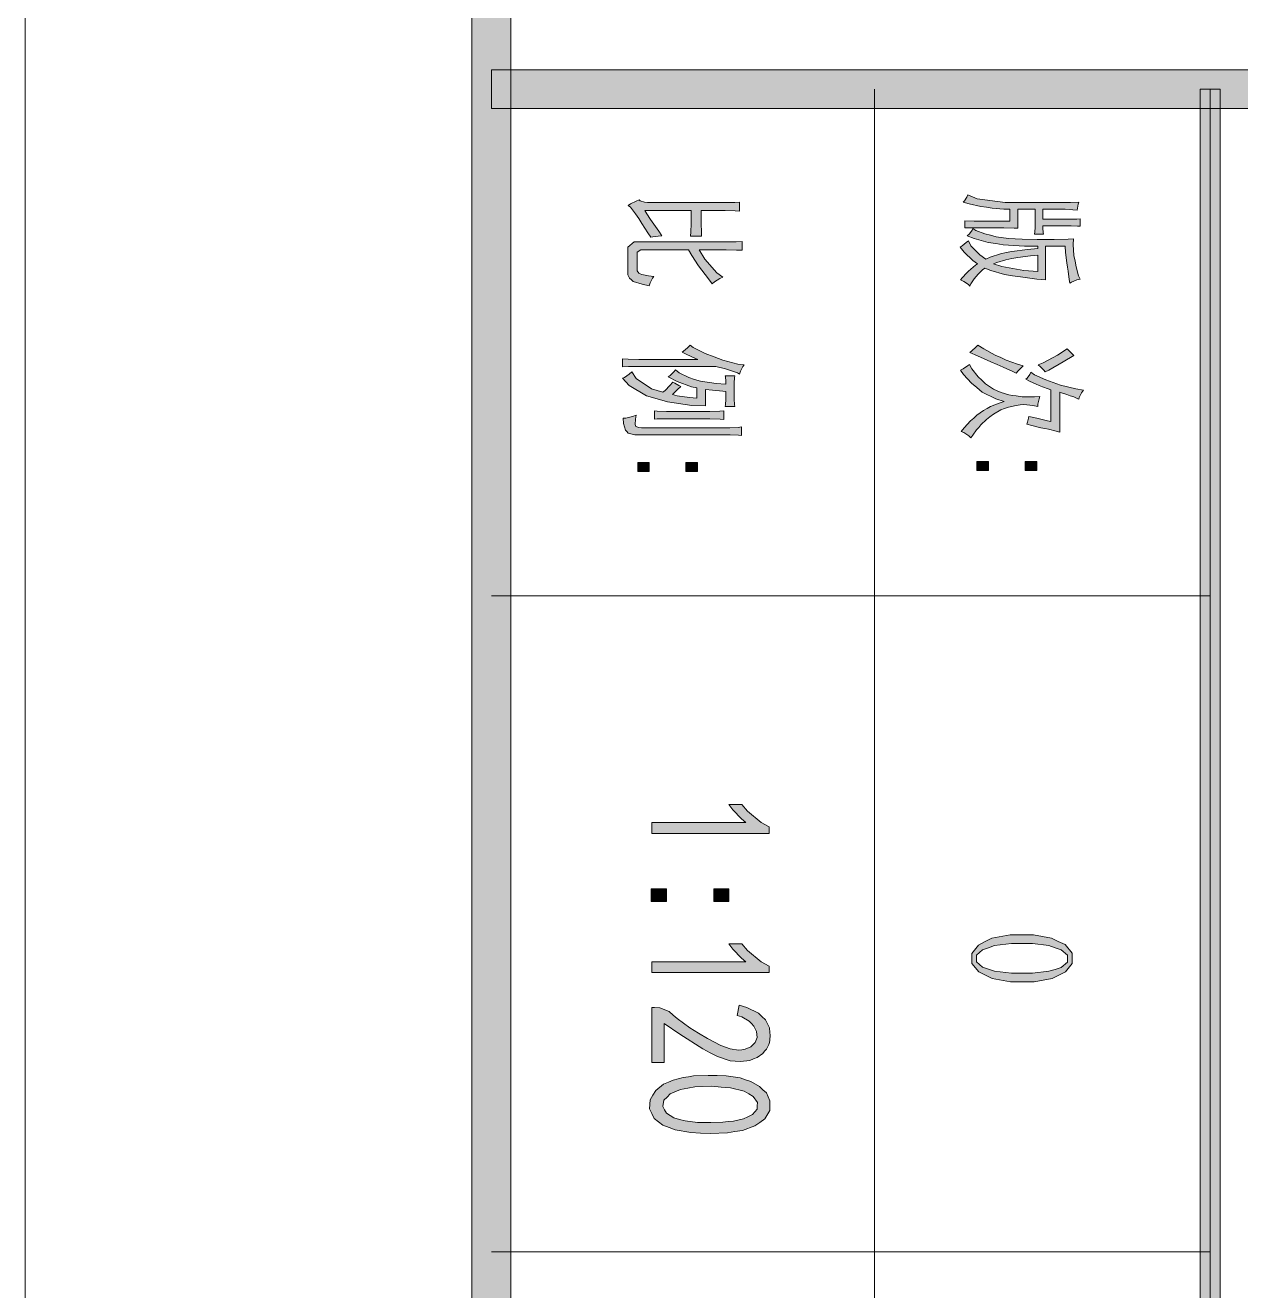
# Model space of a CAD drawing. Header units: millimetres. Extents: x 117 to 78452272, y 10 to 169749766.
# Drawn here: x 78380975 to 78384106, y 169652588 to 169655849 of the extents above; entities that cross this region are included whole.
import ezdxf

# ---------------------------------------------------------------- set-up
doc = ezdxf.new("R2010")
doc.units = ezdxf.units.MM

msp = doc.modelspace()

# ---------------------------------------------------------------- hatches: boundary and pattern name
h = msp.add_hatch(color=0)
h.dxf.hatch_style = 2
h.paths.add_polyline_path([(78382125.616, 169746470.354), (78382225.589, 169746370.381), (78382225.589, 169649727.656), (78382125.616, 169649627.683)])
h = msp.add_hatch(color=0)
h.dxf.hatch_style = 2
h.paths.add_polyline_path([(78382175.603, 169655634.242), (78382175.603, 169655734.215), (78451071.551, 169655734.215), (78451071.551, 169655634.242)])
h = msp.add_hatch(color=0)
h.dxf.hatch_style = 2
h.paths.add_polyline_path([(78384000.969, 169655684.228), (78384052.679, 169655684.228), (78384052.679, 169649677.669), (78384000.969, 169649677.669)])
h = msp.add_hatch(color=0)
h.dxf.hatch_style = 2
h.paths.add_polyline_path([(78383684.245, 169655372.244), (78383673.472, 169655373.537), (78383653.219, 169655374.399), (78383643.738, 169655374.399), (78383596.337, 169655374.399), (78383596.337, 169655348.974), (78383660.113, 169655348.974), (78383667.439, 169655348.974), (78383683.814, 169655349.405), (78383692.432, 169655349.836), (78383692.432, 169655330.876), (78383685.106, 169655331.307), (78383668.732, 169655331.738), (78383660.113, 169655331.738), (78383596.337, 169655331.738), (78383596.337, 169655325.705), (78383597.199, 169655314.932), (78383597.63, 169655310.623), (78383574.792, 169655310.623), (78383575.653, 169655316.225), (78383576.084, 169655327.859), (78383576.084, 169655333.892), (78383576.084, 169655374.399), (78383531.7, 169655374.399), (78383531.7, 169655325.705), (78383522.22, 169655326.136), (78383495.503, 169655326.567), (78383478.697, 169655326.567), (78383395.099, 169655326.567), (78383395.099, 169655345.096), (78383418.799, 169655344.234), (78383476.973, 169655343.803), (78383511.447, 169655343.803), (78383511.447, 169655374.399), (78383495.503, 169655374.83), (78383465.769, 169655377.415), (78383451.118, 169655379.57), (78383436.467, 169655381.293), (78383406.303, 169655388.188), (78383390.79, 169655392.497), (78383394.237, 169655395.944), (78383400.27, 169655405.856), (78383403.286, 169655411.888), (78383426.556, 169655401.546), (78383498.95, 169655391.635), (78383547.644, 169655391.635), (78383597.199, 169655391.635), (78383667.439, 169655392.066), (78383688.554, 169655392.497), (78383686.83, 169655387.326), (78383685.106, 169655377.415)])
h = msp.add_hatch(color=0)
h.dxf.hatch_style = 2
h.paths.add_polyline_path([(78382814.653, 169655370.089), (78382803.88, 169655370.951), (78382777.594, 169655371.382), (78382762.081, 169655371.382), (78382715.973, 169655371.382), (78382715.973, 169655346.82), (78382715.973, 169655337.34), (78382716.835, 169655316.656), (78382717.266, 169655305.452), (78382688.825, 169655305.452), (78382689.687, 169655316.656), (78382690.549, 169655337.34), (78382690.549, 169655346.82), (78382690.549, 169655371.382), (78382571.185, 169655371.382), (78382575.925, 169655363.195), (78382585.405, 169655348.544), (78382589.714, 169655342.511), (78382594.023, 169655336.047), (78382606.52, 169655317.948), (78382614.707, 169655306.314), (78382605.658, 169655305.452), (78382591.869, 169655303.297), (78382586.267, 169655302.435), (78382578.941, 169655314.07), (78382563.428, 169655338.202), (78382555.241, 169655350.698), (78382547.053, 169655362.764), (78382533.695, 169655380), (78382528.093, 169655384.31), (78382534.126, 169655388.188), (78382548.346, 169655395.083), (78382556.534, 169655398.53), (78382559.119, 169655395.944), (78382569.892, 169655392.497), (78382578.079, 169655391.635), (78382759.496, 169655391.635), (78382775.44, 169655391.635), (78382803.018, 169655392.066), (78382814.653, 169655392.497)])
h = msp.add_hatch(color=0)
h.paths.add_polyline_path([(78383692.432, 169655194.706), (78383683.814, 169655192.551), (78383670.024, 169655186.95), (78383665.284, 169655183.933), (78383663.991, 169655193.844), (78383660.975, 169655214.959), (78383659.251, 169655225.732), (78383657.528, 169655236.936), (78383654.511, 169655263.222), (78383653.219, 169655279.166), (78383603.232, 169655279.166), (78383603.232, 169655192.982), (78383580.824, 169655194.706), (78383538.164, 169655200.308), (78383517.91, 169655203.324), (78383497.657, 169655206.772), (78383461.891, 169655216.683), (78383446.378, 169655223.147), (78383440.345, 169655218.837), (78383429.141, 169655207.634), (78383423.97, 169655201.601), (78383418.799, 169655195.137), (78383411.043, 169655182.64), (78383408.457, 169655176.607), (78383404.579, 169655180.917), (78383392.513, 169655188.673), (78383384.326, 169655192.982), (78383389.066, 169655198.584), (78383399.408, 169655209.788), (78383405.01, 169655215.39), (78383411.043, 169655220.561), (78383422.247, 169655230.472), (78383427.418, 169655234.35), (78383415.783, 169655242.538), (78383393.806, 169655263.653), (78383383.033, 169655277.011), (78383388.204, 169655280.459), (78383398.977, 169655288.646), (78383404.579, 169655293.386), (78383411.043, 169655280.028), (78383433.451, 169655256.758), (78383448.964, 169655246.416), (78383460.598, 169655251.156), (78383486.884, 169655259.344), (78383501.967, 169655262.791), (78383516.187, 169655265.807), (78383556.693, 169655270.978), (78383582.979, 169655273.133), (78383582.979, 169655279.166), (78383548.506, 169655279.597), (78383494.21, 169655283.044), (78383474.819, 169655286.061), (78383454.996, 169655289.077), (78383418.799, 169655299.419), (78383401.563, 169655306.314), (78383407.165, 169655311.485), (78383414.059, 169655320.534), (78383415.352, 169655324.843), (78383423.539, 169655319.672), (78383446.378, 169655311.054), (78383461.029, 169655307.606), (78383476.111, 169655303.728), (78383507.999, 169655299.419), (78383524.805, 169655298.126), (78383542.473, 169655297.264), (78383581.686, 169655296.403), (78383603.232, 169655296.403), (78383625.64, 169655296.403), (78383661.406, 169655297.264), (78383674.764, 169655298.126), (78383674.334, 169655283.906), (78383676.057, 169655255.465), (78383679.074, 169655241.245), (78383681.659, 169655226.594), (78383688.123, 169655203.324)])
h.paths.add_polyline_path([(78383582.979, 169655255.896), (78383564.45, 169655254.173), (78383531.7, 169655250.294), (78383516.618, 169655247.709), (78383501.105, 169655244.692), (78383477.404, 169655237.798), (78383469.217, 169655234.35), (78383490.332, 169655227.456), (78383547.213, 169655217.114), (78383582.979, 169655214.097)])
h = msp.add_hatch(color=0)
h.dxf.hatch_style = 2
h.paths.add_polyline_path([(78382821.548, 169655268.824), (78382807.328, 169655269.255), (78382780.18, 169655270.117), (78382767.252, 169655270.117), (78382710.802, 169655270.117), (78382725.453, 169655245.985), (78382756.048, 169655211.081), (78382771.561, 169655199.877), (78382763.805, 169655195.999), (78382750.446, 169655187.38), (78382744.414, 169655182.64), (78382739.673, 169655188.673), (78382726.315, 169655206.341), (78382718.128, 169655217.545), (78382709.509, 169655229.179), (78382692.273, 169655255.034), (78382683.654, 169655270.117), (78382569.892, 169655270.117), (78382560.412, 169655270.117), (78382550.932, 169655263.653), (78382550.932, 169655257.62), (78382550.932, 169655219.268), (78382550.932, 169655215.821), (78382555.241, 169655210.219), (78382559.119, 169655208.495), (78382563.428, 169655206.772), (78382580.665, 169655202.893), (78382594.454, 169655201.17), (78382591.007, 169655196.861), (78382584.974, 169655185.226), (78382582.389, 169655177.469), (78382563.859, 169655181.348), (78382541.02, 169655188.673), (78382536.28, 169655192.982), (78382531.54, 169655196.861), (78382526.8, 169655205.479), (78382526.8, 169655210.219), (78382526.8, 169655263.653), (78382526.8, 169655277.011), (78382543.606, 169655290.37), (78382560.412, 169655290.37), (78382762.081, 169655290.37), (78382776.732, 169655290.37), (78382806.466, 169655290.801), (78382821.548, 169655291.232)])
h = msp.add_hatch(color=0)
h.dxf.hatch_style = 2
h.paths.add_polyline_path([(78382814.653, 169654949.514), (78382809.482, 169654952.961), (78382778.887, 169654963.303), (78382753.894, 169654969.767), (78382571.185, 169654969.767), (78382557.826, 169654969.767), (78382528.955, 169654969.336), (78382513.442, 169654968.905), (78382513.442, 169654989.158), (78382527.662, 169654988.727), (78382555.241, 169654987.866), (78382568.599, 169654987.866), (78382707.786, 169654987.866), (78382699.598, 169654991.313), (78382679.345, 169655000.362), (78382667.279, 169655006.395), (78382670.727, 169655008.55), (78382681.069, 169655017.599), (78382687.532, 169655024.494), (78382695.72, 169655018.03), (78382726.315, 169655002.948), (78382749.154, 169654994.76), (78382771.992, 169654986.142), (78382810.775, 169654975.8), (78382826.719, 169654974.076), (78382823.702, 169654969.767), (78382817.239, 169654957.701)])
h = msp.add_hatch(color=0)
h.dxf.hatch_style = 2
h.paths.add_polyline_path([(78383527.391, 169654952.53), (78383518.772, 169654956.84), (78383494.21, 169654967.612), (78383478.266, 169654974.938), (78383462.322, 169654981.833), (78383427.418, 169654997.346), (78383408.457, 169655005.102), (78383413.198, 169655009.842), (78383423.539, 169655019.323), (78383428.711, 169655024.494), (78383443.793, 169655015.013), (78383473.095, 169654999.069), (78383487.746, 169654992.606), (78383501.967, 169654986.142), (78383530.838, 169654975.369), (78383545.058, 169654971.06), (78383541.18, 169654967.182), (78383532.131, 169654958.132)])
h = msp.add_hatch(color=0)
h.dxf.hatch_style = 2
h.paths.add_polyline_path([(78383676.057, 169654998.208), (78383648.478, 169654981.402), (78383611.419, 169654960.287), (78383601.939, 169654955.547), (78383598.492, 169654959.856), (78383589.874, 169654968.905), (78383584.272, 169654974.076), (78383597.199, 169654978.816), (78383634.258, 169654999.069), (78383658.39, 169655014.583), (78383662.699, 169655010.273), (78383671.317, 169655002.086)])
h = msp.add_hatch(color=0)
h.dxf.hatch_style = 2
h.paths.add_polyline_path([(78382801.295, 169654892.633), (78382801.295, 169654885.307), (78382801.726, 169654871.949), (78382802.587, 169654866.347), (78382778.025, 169654866.347), (78382778.887, 169654871.949), (78382779.749, 169654884.014), (78382779.749, 169654890.909), (78382779.749, 169654905.129), (78382771.561, 169654905.56), (78382745.275, 169654908.146), (78382726.746, 169654909.87), (78382726.746, 169654868.501), (78382691.842, 169654869.363), (78382629.359, 169654878.413), (78382602.642, 169654886.169), (78382575.494, 169654893.926), (78382530.679, 169654920.642), (78382513.442, 169654939.603), (78382518.613, 169654941.327), (78382530.679, 169654949.514), (78382537.573, 169654955.547), (78382548.346, 169654938.31), (78382588.421, 169654912.024), (78382617.293, 169654902.975), (78382622.895, 169654907.284), (78382635.391, 169654920.642), (78382643.148, 169654929.261), (78382648.319, 169654926.244), (78382658.661, 169654920.642), (78382663.401, 169654918.057), (78382655.214, 169654910.301), (78382644.441, 169654899.958), (78382641.855, 169654896.942), (78382654.352, 169654893.926), (78382686.24, 169654889.186), (78382705.2, 169654887.893), (78382705.2, 169654914.179), (78382690.98, 169654916.764), (78382653.921, 169654930.985), (78382631.082, 169654942.619), (78382636.253, 169654946.498), (78382645.733, 169654955.547), (78382649.612, 169654960.718), (78382659.092, 169654953.392), (78382684.085, 169654941.327), (78382699.167, 169654936.155), (78382714.249, 169654931.415), (78382754.756, 169654925.383), (78382779.749, 169654924.09), (78382779.749, 169654931.846), (78382778.887, 169654942.619), (78382778.025, 169654945.636), (78382802.587, 169654945.636), (78382801.726, 169654940.465), (78382801.295, 169654927.106), (78382801.295, 169654918.919)])
h = msp.add_hatch(color=0)
h.dxf.hatch_style = 2
h.paths.add_polyline_path([(78383582.979, 169654866.347), (78383570.051, 169654869.363), (78383547.213, 169654871.518), (78383537.733, 169654870.656), (78383527.822, 169654869.363), (78383507.999, 169654865.054), (78383497.657, 169654861.176), (78383487.746, 169654857.729), (78383468.786, 169654846.956), (78383459.737, 169654840.061), (78383451.118, 169654833.166), (78383436.467, 169654819.377), (78383430.865, 169654812.482), (78383425.263, 169654806.018), (78383415.352, 169654792.229), (78383411.043, 169654785.334), (78383405.872, 169654790.936), (78383392.944, 169654799.124), (78383385.619, 169654801.709), (78383393.806, 169654811.62), (78383409.75, 169654829.288), (78383417.938, 169654836.614), (78383426.125, 169654843.939), (78383443.362, 169654856.436), (78383452.411, 169654861.176), (78383461.46, 169654866.347), (78383483.437, 169654875.396), (78383496.365, 169654879.705), (78383474.819, 169654885.738), (78383439.483, 169654903.406), (78383426.125, 169654915.041), (78383412.767, 169654926.675), (78383391.652, 169654949.083), (78383384.326, 169654959.856), (78383390.79, 169654963.303), (78383402.425, 169654971.06), (78383407.165, 169654974.938), (78383413.198, 169654963.734), (78383429.141, 169654943.05), (78383439.053, 169654934.001), (78383448.533, 169654924.521), (78383468.786, 169654910.731), (78383478.697, 169654906.422), (78383489.039, 169654902.113), (78383508.43, 169654896.511), (78383517.91, 169654894.787), (78383527.391, 169654893.495), (78383542.904, 169654891.34), (78383548.937, 169654891.34), (78383555.4, 169654890.909), (78383574.792, 169654891.34), (78383588.15, 169654891.771), (78383586.426, 169654885.738), (78383583.41, 169654872.811)])
h = msp.add_hatch(color=0)
h.dxf.hatch_style = 2
h.paths.add_polyline_path([(78383688.554, 169654884.876), (78383686.399, 169654886.169), (78383675.626, 169654890.909), (78383666.577, 169654893.926), (78383657.959, 169654896.942), (78383644.6, 169654901.251), (78383639.86, 169654902.975), (78383639.86, 169654800.416), (78383630.38, 169654803.002), (78383610.989, 169654807.742), (78383601.078, 169654809.466), (78383591.166, 169654811.62), (78383567.897, 169654817.222), (78383554.538, 169654820.67), (78383556.693, 169654826.272), (78383559.278, 169654836.614), (78383559.709, 169654840.923), (78383580.393, 169654836.183), (78383608.403, 169654829.288), (78383616.591, 169654827.995), (78383616.591, 169654909.008), (78383610.127, 169654911.593), (78383595.045, 169654917.195), (78383586.857, 169654920.642), (78383578.67, 169654924.09), (78383561.433, 169654931.846), (78383551.953, 169654936.586), (78383555.831, 169654939.603), (78383562.726, 169654948.652), (78383565.311, 169654954.685), (78383574.792, 169654948.221), (78383603.663, 169654934.863), (78383622.623, 169654928.399), (78383642.015, 169654921.504), (78383680.797, 169654911.593), (78383700.619, 169654908.146), (78383695.879, 169654901.251), (78383689.847, 169654889.616)])
h = msp.add_hatch(color=0)
h.dxf.hatch_style = 2
h.paths.add_polyline_path([(78382820.255, 169654791.367), (78382812.068, 169654792.229), (78382790.953, 169654793.522), (78382778.025, 169654793.522), (78382559.119, 169654793.522), (78382544.899, 169654793.522), (78382527.662, 169654797.4), (78382524.215, 169654801.709), (78382520.767, 169654805.588), (78382516.027, 169654822.824), (78382514.735, 169654836.183), (78382522.06, 169654836.614), (78382538.866, 169654840.492), (78382548.346, 169654843.939), (78382547.053, 169654833.597), (78382546.192, 169654820.239), (78382547.053, 169654817.653), (78382547.915, 169654815.068), (78382555.241, 169654812.051), (78382562.136, 169654811.62), (78382776.732, 169654811.62), (78382789.66, 169654811.62), (78382811.206, 169654812.482), (78382820.255, 169654813.775)])
h = msp.add_hatch(color=0)
h.dxf.hatch_style = 2
h.paths.add_polyline_path([(78382774.147, 169654833.166), (78382764.667, 169654834.028), (78382738.381, 169654834.89), (78382721.575, 169654834.89), (78382643.148, 169654834.89), (78382626.773, 169654834.89), (78382603.073, 169654834.459), (78382595.747, 169654834.028), (78382595.747, 169654855.143), (78382603.073, 169654854.281), (78382626.342, 169654853.419), (78382641.855, 169654853.419), (78382722.868, 169654853.419), (78382738.381, 169654853.85), (78382763.805, 169654854.712), (78382774.147, 169654855.143)])
h = msp.add_hatch(color=0)
h.dxf.hatch_style = 2
h.paths.add_polyline_path([(78382552.655, 169654699.151), (78382552.655, 169654722.421), (78382582.389, 169654722.421), (78382582.389, 169654699.151)])
h = msp.add_hatch(color=0)
h.dxf.hatch_style = 2
h.paths.add_polyline_path([(78382676.759, 169654699.151), (78382676.759, 169654722.421), (78382706.493, 169654722.421), (78382706.493, 169654699.151)])
h = msp.add_hatch(color=0)
h.dxf.hatch_style = 2
h.paths.add_polyline_path([(78383426.125, 169654701.305), (78383426.125, 169654724.575), (78383455.858, 169654724.575), (78383455.858, 169654701.305)])
h = msp.add_hatch(color=0)
h.dxf.hatch_style = 2
h.paths.add_polyline_path([(78383550.66, 169654701.305), (78383550.66, 169654724.575), (78383580.393, 169654724.575), (78383580.393, 169654701.305)])
h = msp.add_hatch(color=0)
h.dxf.hatch_style = 2
h.paths.add_polyline_path([(78382831.459, 169653794.655), (78382819.824, 169653803.704), (78382797.847, 169653826.974), (78382787.505, 169653840.763), (78382820.686, 169653840.763), (78382835.768, 169653823.527), (78382870.672, 169653794.655), (78382890.926, 169653783.451), (78382890.926, 169653766.645), (78382589.283, 169653766.645), (78382589.283, 169653794.655)])
h = msp.add_hatch(color=0)
h.dxf.hatch_style = 2
h.paths.add_polyline_path([(78382587.56, 169653591.262), (78382587.56, 169653623.581), (78382626.342, 169653623.581), (78382626.342, 169653591.262)])
h = msp.add_hatch(color=0)
h.dxf.hatch_style = 2
h.paths.add_polyline_path([(78382748.723, 169653591.262), (78382748.723, 169653623.581), (78382787.505, 169653623.581), (78382787.505, 169653591.262)])
h = msp.add_hatch(color=0)
h.paths.add_polyline_path([(78383413.628, 169653444.319), (78383413.628, 169653457.247), (78383430.434, 169653478.793), (78383447.24, 169653487.842), (78383464.477, 169653496.46), (78383512.309, 169653505.509), (78383543.335, 169653505.509), (78383571.775, 169653505.509), (78383618.314, 169653496.891), (78383635.982, 169653488.273), (78383653.65, 169653480.085), (78383671.317, 169653457.678), (78383671.317, 169653444.319), (78383671.317, 169653431.392), (78383654.511, 169653409.846), (78383637.275, 169653401.227), (78383620.469, 169653392.609), (78383573.499, 169653383.991), (78383543.335, 169653383.991), (78383512.739, 169653383.991), (78383465.339, 169653392.609), (78383448.102, 169653401.227), (78383430.865, 169653409.846), (78383413.628, 169653431.392)])
h.paths.add_polyline_path([(78383659.682, 169653444.319), (78383659.682, 169653452.507), (78383643.738, 169653466.296), (78383627.794, 169653471.898), (78383611.85, 169653477.5), (78383569.621, 169653483.102), (78383543.335, 169653483.102), (78383515.325, 169653483.102), (78383471.802, 169653477.5), (78383456.289, 169653471.898), (78383440.776, 169653466.296), (78383425.263, 169653452.507), (78383425.263, 169653444.319), (78383425.263, 169653435.27), (78383440.776, 169653421.481), (78383456.289, 169653416.741), (78383471.802, 169653411.57), (78383515.325, 169653406.398), (78383543.335, 169653406.398), (78383569.621, 169653406.398), (78383611.85, 169653411.139), (78383627.794, 169653415.879), (78383643.738, 169653420.619), (78383659.682, 169653434.839)])
h = msp.add_hatch(color=0)
h.dxf.hatch_style = 2
h.paths.add_polyline_path([(78382831.459, 169653435.701), (78382819.824, 169653444.75), (78382797.847, 169653468.02), (78382787.505, 169653481.809), (78382820.686, 169653481.809), (78382835.768, 169653464.572), (78382870.672, 169653435.701), (78382890.926, 169653424.497), (78382890.926, 169653407.691), (78382589.283, 169653407.691), (78382589.283, 169653435.701)])
h = msp.add_hatch(color=0)
h.dxf.hatch_style = 2
h.paths.add_polyline_path([(78382596.178, 169653318.06), (78382609.536, 169653317.199), (78382633.237, 169653307.287), (78382643.579, 169653298.238), (78382654.352, 169653289.189), (78382687.102, 169653265.919), (78382709.509, 169653252.13), (78382731.917, 169653237.91), (78382766.39, 169653219.811), (78382778.456, 169653215.502), (78382790.953, 169653211.193), (78382812.068, 169653208.176), (78382820.686, 169653209.038), (78382829.304, 169653210.331), (78382843.955, 169653216.795), (78382849.557, 169653222.397), (78382855.159, 169653227.999), (78382860.33, 169653240.926), (78382859.469, 169653248.252), (78382858.607, 169653256.008), (78382851.281, 169653269.798), (78382845.248, 169653276.692), (78382839.215, 169653283.156), (78382820.686, 169653293.498), (78382808.62, 169653296.945), (78382813.791, 169653323.662), (78382834.044, 169653318.06), (78382863.347, 169653303.409), (78382872.396, 169653294.791), (78382881.445, 169653286.172), (78382891.787, 169653265.488), (78382892.649, 169653253.423), (78382893.511, 169653246.528), (78382893.08, 169653233.601), (78382891.787, 169653227.999), (78382890.495, 169653222.397), (78382884.462, 169653210.762), (78382879.291, 169653205.16), (78382874.551, 169653199.127), (78382860.33, 169653189.216), (78382850.419, 169653185.338), (78382840.939, 169653181.46), (78382817.67, 169653178.874), (78382803.88, 169653179.736), (78382790.522, 169653180.598), (78382758.203, 169653191.802), (78382739.243, 169653201.282), (78382720.282, 169653211.193), (78382661.246, 169653249.114), (78382620.74, 169653277.123), (78382620.74, 169653176.289), (78382589.283, 169653176.289), (78382589.283, 169653318.06)])
h = msp.add_hatch(color=0)
h.paths.add_polyline_path([(78382756.91, 169653142.677), (78382780.18, 169653141.815), (78382816.808, 169653136.644), (78382830.166, 169653131.904), (78382843.955, 169653127.595), (78382866.363, 169653114.667), (78382874.982, 169653106.049), (78382884.031, 169653097.862), (78382892.649, 169653077.178), (78382892.649, 169653064.681), (78382892.649, 169653052.615), (78382879.722, 169653031.069), (78382867.225, 169653022.02), (78382854.298, 169653012.971), (78382822.41, 169653000.905), (78382803.018, 169652998.32), (78382784.058, 169652995.303), (78382739.673, 169652993.58), (78382714.68, 169652994.441), (78382689.687, 169652995.734), (78382648.75, 169653002.629), (78382633.237, 169653008.662), (78382617.293, 169653014.694), (78382595.316, 169653032.362), (78382589.283, 169653044.428), (78382583.25, 169653056.494), (78382584.543, 169653080.194), (78382591.869, 169653092.26), (78382599.625, 169653103.894), (78382619.017, 169653120.7), (78382631.513, 169653125.871), (78382643.579, 169653130.611), (78382669.434, 169653137.506), (78382683.223, 169653139.661), (78382696.582, 169653141.815), (78382733.641, 169653143.108)])
h.paths.add_polyline_path([(78382767.252, 169653112.944), (78382743.121, 169653115.098), (78382700.029, 169653113.805), (78382681.5, 169653110.358), (78382662.539, 169653106.911), (78382635.822, 169653095.276), (78382628.066, 169653087.089), (78382619.878, 169653078.901), (78382616.862, 169653062.526), (78382621.602, 169653054.339), (78382626.773, 169653045.721), (78382645.733, 169653033.655), (78382660.385, 169653029.777), (78382674.605, 169653025.898), (78382706.493, 169653022.02), (78382723.299, 169653022.02), (78382740.535, 169653022.02), (78382771.561, 169653022.882), (78382785.782, 169653024.175), (78382799.571, 169653025.037), (78382824.995, 169653031.5), (78382836.63, 169653036.671), (78382847.834, 169653041.842), (78382859.899, 169653056.063), (78382860.33, 169653064.681), (78382860.761, 169653073.299), (78382849.557, 169653088.812), (78382838.354, 169653095.707), (78382826.719, 169653102.171), (78382791.384, 169653111.22)])

# ---------------------------------------------------------------- linework, layer by layer
at = {"color": 0, "lineweight": 0}
for points in [[(78380975.066, 169648477.564), (78452272.087, 169648477.564), (78452272.087, 169749421.277), (78380975.066, 169749421.277)], [(78382125.616, 169746470.354), (78382225.589, 169746370.381), (78382225.589, 169649727.656), (78382125.616, 169649627.683)], [(78382175.603, 169655634.242), (78382175.603, 169655734.215), (78451071.551, 169655734.215), (78451071.551, 169655634.242)], [(78384000.969, 169655684.228), (78384052.679, 169655684.228), (78384052.679, 169649677.669), (78384000.969, 169649677.669)], [(78383684.245, 169655372.244), (78383673.472, 169655373.537), (78383653.219, 169655374.399), (78383643.738, 169655374.399), (78383596.337, 169655374.399), (78383596.337, 169655348.974), (78383660.113, 169655348.974), (78383667.439, 169655348.974), (78383683.814, 169655349.405), (78383692.432, 169655349.836), (78383692.432, 169655330.876), (78383685.106, 169655331.307), (78383668.732, 169655331.738), (78383660.113, 169655331.738), (78383596.337, 169655331.738), (78383596.337, 169655325.705), (78383597.199, 169655314.932), (78383597.63, 169655310.623), (78383574.792, 169655310.623), (78383575.653, 169655316.225), (78383576.084, 169655327.859), (78383576.084, 169655333.892), (78383576.084, 169655374.399), (78383531.7, 169655374.399), (78383531.7, 169655325.705), (78383522.22, 169655326.136), (78383495.503, 169655326.567), (78383478.697, 169655326.567), (78383395.099, 169655326.567), (78383395.099, 169655345.096), (78383418.799, 169655344.234), (78383476.973, 169655343.803), (78383511.447, 169655343.803), (78383511.447, 169655374.399), (78383495.503, 169655374.83), (78383465.769, 169655377.415), (78383451.118, 169655379.57), (78383436.467, 169655381.293), (78383406.303, 169655388.188), (78383390.79, 169655392.497), (78383394.237, 169655395.944), (78383400.27, 169655405.856), (78383403.286, 169655411.888), (78383426.556, 169655401.546), (78383498.95, 169655391.635), (78383547.644, 169655391.635), (78383597.199, 169655391.635), (78383667.439, 169655392.066), (78383688.554, 169655392.497), (78383686.83, 169655387.326), (78383685.106, 169655377.415)], [(78382814.653, 169655370.089), (78382803.88, 169655370.951), (78382777.594, 169655371.382), (78382762.081, 169655371.382), (78382715.973, 169655371.382), (78382715.973, 169655346.82), (78382715.973, 169655337.34), (78382716.835, 169655316.656), (78382717.266, 169655305.452), (78382688.825, 169655305.452), (78382689.687, 169655316.656), (78382690.549, 169655337.34), (78382690.549, 169655346.82), (78382690.549, 169655371.382), (78382571.185, 169655371.382), (78382575.925, 169655363.195), (78382585.405, 169655348.544), (78382589.714, 169655342.511), (78382594.023, 169655336.047), (78382606.52, 169655317.948), (78382614.707, 169655306.314), (78382605.658, 169655305.452), (78382591.869, 169655303.297), (78382586.267, 169655302.435), (78382578.941, 169655314.07), (78382563.428, 169655338.202), (78382555.241, 169655350.698), (78382547.053, 169655362.764), (78382533.695, 169655380), (78382528.093, 169655384.31), (78382534.126, 169655388.188), (78382548.346, 169655395.083), (78382556.534, 169655398.53), (78382559.119, 169655395.944), (78382569.892, 169655392.497), (78382578.079, 169655391.635), (78382759.496, 169655391.635), (78382775.44, 169655391.635), (78382803.018, 169655392.066), (78382814.653, 169655392.497)], [(78383692.432, 169655194.706), (78383683.814, 169655192.551), (78383670.024, 169655186.95), (78383665.284, 169655183.933), (78383663.991, 169655193.844), (78383660.975, 169655214.959), (78383659.251, 169655225.732), (78383657.528, 169655236.936), (78383654.511, 169655263.222), (78383653.219, 169655279.166), (78383603.232, 169655279.166), (78383603.232, 169655192.982), (78383580.824, 169655194.706), (78383538.164, 169655200.308), (78383517.91, 169655203.324), (78383497.657, 169655206.772), (78383461.891, 169655216.683), (78383446.378, 169655223.147), (78383440.345, 169655218.837), (78383429.141, 169655207.634), (78383423.97, 169655201.601), (78383418.799, 169655195.137), (78383411.043, 169655182.64), (78383408.457, 169655176.607), (78383404.579, 169655180.917), (78383392.513, 169655188.673), (78383384.326, 169655192.982), (78383389.066, 169655198.584), (78383399.408, 169655209.788), (78383405.01, 169655215.39), (78383411.043, 169655220.561), (78383422.247, 169655230.472), (78383427.418, 169655234.35), (78383415.783, 169655242.538), (78383393.806, 169655263.653), (78383383.033, 169655277.011), (78383388.204, 169655280.459), (78383398.977, 169655288.646), (78383404.579, 169655293.386), (78383411.043, 169655280.028), (78383433.451, 169655256.758), (78383448.964, 169655246.416), (78383460.598, 169655251.156), (78383486.884, 169655259.344), (78383501.967, 169655262.791), (78383516.187, 169655265.807), (78383556.693, 169655270.978), (78383582.979, 169655273.133), (78383582.979, 169655279.166), (78383548.506, 169655279.597), (78383494.21, 169655283.044), (78383474.819, 169655286.061), (78383454.996, 169655289.077), (78383418.799, 169655299.419), (78383401.563, 169655306.314), (78383407.165, 169655311.485), (78383414.059, 169655320.534), (78383415.352, 169655324.843), (78383423.539, 169655319.672), (78383446.378, 169655311.054), (78383461.029, 169655307.606), (78383476.111, 169655303.728), (78383507.999, 169655299.419), (78383524.805, 169655298.126), (78383542.473, 169655297.264), (78383581.686, 169655296.403), (78383603.232, 169655296.403), (78383625.64, 169655296.403), (78383661.406, 169655297.264), (78383674.764, 169655298.126), (78383674.334, 169655283.906), (78383676.057, 169655255.465), (78383679.074, 169655241.245), (78383681.659, 169655226.594), (78383688.123, 169655203.324)], [(78382821.548, 169655268.824), (78382807.328, 169655269.255), (78382780.18, 169655270.117), (78382767.252, 169655270.117), (78382710.802, 169655270.117), (78382725.453, 169655245.985), (78382756.048, 169655211.081), (78382771.561, 169655199.877), (78382763.805, 169655195.999), (78382750.446, 169655187.38), (78382744.414, 169655182.64), (78382739.673, 169655188.673), (78382726.315, 169655206.341), (78382718.128, 169655217.545), (78382709.509, 169655229.179), (78382692.273, 169655255.034), (78382683.654, 169655270.117), (78382569.892, 169655270.117), (78382560.412, 169655270.117), (78382550.932, 169655263.653), (78382550.932, 169655257.62), (78382550.932, 169655219.268), (78382550.932, 169655215.821), (78382555.241, 169655210.219), (78382559.119, 169655208.495), (78382563.428, 169655206.772), (78382580.665, 169655202.893), (78382594.454, 169655201.17), (78382591.007, 169655196.861), (78382584.974, 169655185.226), (78382582.389, 169655177.469), (78382563.859, 169655181.348), (78382541.02, 169655188.673), (78382536.28, 169655192.982), (78382531.54, 169655196.861), (78382526.8, 169655205.479), (78382526.8, 169655210.219), (78382526.8, 169655263.653), (78382526.8, 169655277.011), (78382543.606, 169655290.37), (78382560.412, 169655290.37), (78382762.081, 169655290.37), (78382776.732, 169655290.37), (78382806.466, 169655290.801), (78382821.548, 169655291.232)], [(78383582.979, 169655255.896), (78383564.45, 169655254.173), (78383531.7, 169655250.294), (78383516.618, 169655247.709), (78383501.105, 169655244.692), (78383477.404, 169655237.798), (78383469.217, 169655234.35), (78383490.332, 169655227.456), (78383547.213, 169655217.114), (78383582.979, 169655214.097)], [(78382814.653, 169654949.514), (78382809.482, 169654952.961), (78382778.887, 169654963.303), (78382753.894, 169654969.767), (78382571.185, 169654969.767), (78382557.826, 169654969.767), (78382528.955, 169654969.336), (78382513.442, 169654968.905), (78382513.442, 169654989.158), (78382527.662, 169654988.727), (78382555.241, 169654987.866), (78382568.599, 169654987.866), (78382707.786, 169654987.866), (78382699.598, 169654991.313), (78382679.345, 169655000.362), (78382667.279, 169655006.395), (78382670.727, 169655008.55), (78382681.069, 169655017.599), (78382687.532, 169655024.494), (78382695.72, 169655018.03), (78382726.315, 169655002.948), (78382749.154, 169654994.76), (78382771.992, 169654986.142), (78382810.775, 169654975.8), (78382826.719, 169654974.076), (78382823.702, 169654969.767), (78382817.239, 169654957.701)], [(78383527.391, 169654952.53), (78383518.772, 169654956.84), (78383494.21, 169654967.612), (78383478.266, 169654974.938), (78383462.322, 169654981.833), (78383427.418, 169654997.346), (78383408.457, 169655005.102), (78383413.198, 169655009.842), (78383423.539, 169655019.323), (78383428.711, 169655024.494), (78383443.793, 169655015.013), (78383473.095, 169654999.069), (78383487.746, 169654992.606), (78383501.967, 169654986.142), (78383530.838, 169654975.369), (78383545.058, 169654971.06), (78383541.18, 169654967.182), (78383532.131, 169654958.132)], [(78383676.057, 169654998.208), (78383648.478, 169654981.402), (78383611.419, 169654960.287), (78383601.939, 169654955.547), (78383598.492, 169654959.856), (78383589.874, 169654968.905), (78383584.272, 169654974.076), (78383597.199, 169654978.816), (78383634.258, 169654999.069), (78383658.39, 169655014.583), (78383662.699, 169655010.273), (78383671.317, 169655002.086)], [(78382801.295, 169654892.633), (78382801.295, 169654885.307), (78382801.726, 169654871.949), (78382802.587, 169654866.347), (78382778.025, 169654866.347), (78382778.887, 169654871.949), (78382779.749, 169654884.014), (78382779.749, 169654890.909), (78382779.749, 169654905.129), (78382771.561, 169654905.56), (78382745.275, 169654908.146), (78382726.746, 169654909.87), (78382726.746, 169654868.501), (78382691.842, 169654869.363), (78382629.359, 169654878.413), (78382602.642, 169654886.169), (78382575.494, 169654893.926), (78382530.679, 169654920.642), (78382513.442, 169654939.603), (78382518.613, 169654941.327), (78382530.679, 169654949.514), (78382537.573, 169654955.547), (78382548.346, 169654938.31), (78382588.421, 169654912.024), (78382617.293, 169654902.975), (78382622.895, 169654907.284), (78382635.391, 169654920.642), (78382643.148, 169654929.261), (78382648.319, 169654926.244), (78382658.661, 169654920.642), (78382663.401, 169654918.057), (78382655.214, 169654910.301), (78382644.441, 169654899.958), (78382641.855, 169654896.942), (78382654.352, 169654893.926), (78382686.24, 169654889.186), (78382705.2, 169654887.893), (78382705.2, 169654914.179), (78382690.98, 169654916.764), (78382653.921, 169654930.985), (78382631.082, 169654942.619), (78382636.253, 169654946.498), (78382645.733, 169654955.547), (78382649.612, 169654960.718), (78382659.092, 169654953.392), (78382684.085, 169654941.327), (78382699.167, 169654936.155), (78382714.249, 169654931.415), (78382754.756, 169654925.383), (78382779.749, 169654924.09), (78382779.749, 169654931.846), (78382778.887, 169654942.619), (78382778.025, 169654945.636), (78382802.587, 169654945.636), (78382801.726, 169654940.465), (78382801.295, 169654927.106), (78382801.295, 169654918.919)], [(78383582.979, 169654866.347), (78383570.051, 169654869.363), (78383547.213, 169654871.518), (78383537.733, 169654870.656), (78383527.822, 169654869.363), (78383507.999, 169654865.054), (78383497.657, 169654861.176), (78383487.746, 169654857.729), (78383468.786, 169654846.956), (78383459.737, 169654840.061), (78383451.118, 169654833.166), (78383436.467, 169654819.377), (78383430.865, 169654812.482), (78383425.263, 169654806.018), (78383415.352, 169654792.229), (78383411.043, 169654785.334), (78383405.872, 169654790.936), (78383392.944, 169654799.124), (78383385.619, 169654801.709), (78383393.806, 169654811.62), (78383409.75, 169654829.288), (78383417.938, 169654836.614), (78383426.125, 169654843.939), (78383443.362, 169654856.436), (78383452.411, 169654861.176), (78383461.46, 169654866.347), (78383483.437, 169654875.396), (78383496.365, 169654879.705), (78383474.819, 169654885.738), (78383439.483, 169654903.406), (78383426.125, 169654915.041), (78383412.767, 169654926.675), (78383391.652, 169654949.083), (78383384.326, 169654959.856), (78383390.79, 169654963.303), (78383402.425, 169654971.06), (78383407.165, 169654974.938), (78383413.198, 169654963.734), (78383429.141, 169654943.05), (78383439.053, 169654934.001), (78383448.533, 169654924.521), (78383468.786, 169654910.731), (78383478.697, 169654906.422), (78383489.039, 169654902.113), (78383508.43, 169654896.511), (78383517.91, 169654894.787), (78383527.391, 169654893.495), (78383542.904, 169654891.34), (78383548.937, 169654891.34), (78383555.4, 169654890.909), (78383574.792, 169654891.34), (78383588.15, 169654891.771), (78383586.426, 169654885.738), (78383583.41, 169654872.811)], [(78383688.554, 169654884.876), (78383686.399, 169654886.169), (78383675.626, 169654890.909), (78383666.577, 169654893.926), (78383657.959, 169654896.942), (78383644.6, 169654901.251), (78383639.86, 169654902.975), (78383639.86, 169654800.416), (78383630.38, 169654803.002), (78383610.989, 169654807.742), (78383601.078, 169654809.466), (78383591.166, 169654811.62), (78383567.897, 169654817.222), (78383554.538, 169654820.67), (78383556.693, 169654826.272), (78383559.278, 169654836.614), (78383559.709, 169654840.923), (78383580.393, 169654836.183), (78383608.403, 169654829.288), (78383616.591, 169654827.995), (78383616.591, 169654909.008), (78383610.127, 169654911.593), (78383595.045, 169654917.195), (78383586.857, 169654920.642), (78383578.67, 169654924.09), (78383561.433, 169654931.846), (78383551.953, 169654936.586), (78383555.831, 169654939.603), (78383562.726, 169654948.652), (78383565.311, 169654954.685), (78383574.792, 169654948.221), (78383603.663, 169654934.863), (78383622.623, 169654928.399), (78383642.015, 169654921.504), (78383680.797, 169654911.593), (78383700.619, 169654908.146), (78383695.879, 169654901.251), (78383689.847, 169654889.616)], [(78382820.255, 169654791.367), (78382812.068, 169654792.229), (78382790.953, 169654793.522), (78382778.025, 169654793.522), (78382559.119, 169654793.522), (78382544.899, 169654793.522), (78382527.662, 169654797.4), (78382524.215, 169654801.709), (78382520.767, 169654805.588), (78382516.027, 169654822.824), (78382514.735, 169654836.183), (78382522.06, 169654836.614), (78382538.866, 169654840.492), (78382548.346, 169654843.939), (78382547.053, 169654833.597), (78382546.192, 169654820.239), (78382547.053, 169654817.653), (78382547.915, 169654815.068), (78382555.241, 169654812.051), (78382562.136, 169654811.62), (78382776.732, 169654811.62), (78382789.66, 169654811.62), (78382811.206, 169654812.482), (78382820.255, 169654813.775)], [(78382774.147, 169654833.166), (78382764.667, 169654834.028), (78382738.381, 169654834.89), (78382721.575, 169654834.89), (78382643.148, 169654834.89), (78382626.773, 169654834.89), (78382603.073, 169654834.459), (78382595.747, 169654834.028), (78382595.747, 169654855.143), (78382603.073, 169654854.281), (78382626.342, 169654853.419), (78382641.855, 169654853.419), (78382722.868, 169654853.419), (78382738.381, 169654853.85), (78382763.805, 169654854.712), (78382774.147, 169654855.143)], [(78382552.655, 169654699.151), (78382552.655, 169654722.421), (78382582.389, 169654722.421), (78382582.389, 169654699.151)], [(78382676.759, 169654699.151), (78382676.759, 169654722.421), (78382706.493, 169654722.421), (78382706.493, 169654699.151)], [(78383426.125, 169654701.305), (78383426.125, 169654724.575), (78383455.858, 169654724.575), (78383455.858, 169654701.305)], [(78383550.66, 169654701.305), (78383550.66, 169654724.575), (78383580.393, 169654724.575), (78383580.393, 169654701.305)], [(78382831.459, 169653794.655), (78382819.824, 169653803.704), (78382797.847, 169653826.974), (78382787.505, 169653840.763), (78382820.686, 169653840.763), (78382835.768, 169653823.527), (78382870.672, 169653794.655), (78382890.926, 169653783.451), (78382890.926, 169653766.645), (78382589.283, 169653766.645), (78382589.283, 169653794.655)], [(78382587.56, 169653591.262), (78382587.56, 169653623.581), (78382626.342, 169653623.581), (78382626.342, 169653591.262)], [(78382748.723, 169653591.262), (78382748.723, 169653623.581), (78382787.505, 169653623.581), (78382787.505, 169653591.262)], [(78383413.628, 169653444.319), (78383413.628, 169653457.247), (78383430.434, 169653478.793), (78383447.24, 169653487.842), (78383464.477, 169653496.46), (78383512.309, 169653505.509), (78383543.335, 169653505.509), (78383571.775, 169653505.509), (78383618.314, 169653496.891), (78383635.982, 169653488.273), (78383653.65, 169653480.085), (78383671.317, 169653457.678), (78383671.317, 169653444.319), (78383671.317, 169653431.392), (78383654.511, 169653409.846), (78383637.275, 169653401.227), (78383620.469, 169653392.609), (78383573.499, 169653383.991), (78383543.335, 169653383.991), (78383512.739, 169653383.991), (78383465.339, 169653392.609), (78383448.102, 169653401.227), (78383430.865, 169653409.846), (78383413.628, 169653431.392)], [(78382831.459, 169653435.701), (78382819.824, 169653444.75), (78382797.847, 169653468.02), (78382787.505, 169653481.809), (78382820.686, 169653481.809), (78382835.768, 169653464.572), (78382870.672, 169653435.701), (78382890.926, 169653424.497), (78382890.926, 169653407.691), (78382589.283, 169653407.691), (78382589.283, 169653435.701)], [(78383659.682, 169653444.319), (78383659.682, 169653452.507), (78383643.738, 169653466.296), (78383627.794, 169653471.898), (78383611.85, 169653477.5), (78383569.621, 169653483.102), (78383543.335, 169653483.102), (78383515.325, 169653483.102), (78383471.802, 169653477.5), (78383456.289, 169653471.898), (78383440.776, 169653466.296), (78383425.263, 169653452.507), (78383425.263, 169653444.319), (78383425.263, 169653435.27), (78383440.776, 169653421.481), (78383456.289, 169653416.741), (78383471.802, 169653411.57), (78383515.325, 169653406.398), (78383543.335, 169653406.398), (78383569.621, 169653406.398), (78383611.85, 169653411.139), (78383627.794, 169653415.879), (78383643.738, 169653420.619), (78383659.682, 169653434.839)], [(78382596.178, 169653318.06), (78382609.536, 169653317.199), (78382633.237, 169653307.287), (78382643.579, 169653298.238), (78382654.352, 169653289.189), (78382687.102, 169653265.919), (78382709.509, 169653252.13), (78382731.917, 169653237.91), (78382766.39, 169653219.811), (78382778.456, 169653215.502), (78382790.953, 169653211.193), (78382812.068, 169653208.176), (78382820.686, 169653209.038), (78382829.304, 169653210.331), (78382843.955, 169653216.795), (78382849.557, 169653222.397), (78382855.159, 169653227.999), (78382860.33, 169653240.926), (78382859.469, 169653248.252), (78382858.607, 169653256.008), (78382851.281, 169653269.798), (78382845.248, 169653276.692), (78382839.215, 169653283.156), (78382820.686, 169653293.498), (78382808.62, 169653296.945), (78382813.791, 169653323.662), (78382834.044, 169653318.06), (78382863.347, 169653303.409), (78382872.396, 169653294.791), (78382881.445, 169653286.172), (78382891.787, 169653265.488), (78382892.649, 169653253.423), (78382893.511, 169653246.528), (78382893.08, 169653233.601), (78382891.787, 169653227.999), (78382890.495, 169653222.397), (78382884.462, 169653210.762), (78382879.291, 169653205.16), (78382874.551, 169653199.127), (78382860.33, 169653189.216), (78382850.419, 169653185.338), (78382840.939, 169653181.46), (78382817.67, 169653178.874), (78382803.88, 169653179.736), (78382790.522, 169653180.598), (78382758.203, 169653191.802), (78382739.243, 169653201.282), (78382720.282, 169653211.193), (78382661.246, 169653249.114), (78382620.74, 169653277.123), (78382620.74, 169653176.289), (78382589.283, 169653176.289), (78382589.283, 169653318.06)], [(78382756.91, 169653142.677), (78382780.18, 169653141.815), (78382816.808, 169653136.644), (78382830.166, 169653131.904), (78382843.955, 169653127.595), (78382866.363, 169653114.667), (78382874.982, 169653106.049), (78382884.031, 169653097.862), (78382892.649, 169653077.178), (78382892.649, 169653064.681), (78382892.649, 169653052.615), (78382879.722, 169653031.069), (78382867.225, 169653022.02), (78382854.298, 169653012.971), (78382822.41, 169653000.905), (78382803.018, 169652998.32), (78382784.058, 169652995.303), (78382739.673, 169652993.58), (78382714.68, 169652994.441), (78382689.687, 169652995.734), (78382648.75, 169653002.629), (78382633.237, 169653008.662), (78382617.293, 169653014.694), (78382595.316, 169653032.362), (78382589.283, 169653044.428), (78382583.25, 169653056.494), (78382584.543, 169653080.194), (78382591.869, 169653092.26), (78382599.625, 169653103.894), (78382619.017, 169653120.7), (78382631.513, 169653125.871), (78382643.579, 169653130.611), (78382669.434, 169653137.506), (78382683.223, 169653139.661), (78382696.582, 169653141.815), (78382733.641, 169653143.108)], [(78382767.252, 169653112.944), (78382743.121, 169653115.098), (78382700.029, 169653113.805), (78382681.5, 169653110.358), (78382662.539, 169653106.911), (78382635.822, 169653095.276), (78382628.066, 169653087.089), (78382619.878, 169653078.901), (78382616.862, 169653062.526), (78382621.602, 169653054.339), (78382626.773, 169653045.721), (78382645.733, 169653033.655), (78382660.385, 169653029.777), (78382674.605, 169653025.898), (78382706.493, 169653022.02), (78382723.299, 169653022.02), (78382740.535, 169653022.02), (78382771.561, 169653022.882), (78382785.782, 169653024.175), (78382799.571, 169653025.037), (78382824.995, 169653031.5), (78382836.63, 169653036.671), (78382847.834, 169653041.842), (78382859.899, 169653056.063), (78382860.33, 169653064.681), (78382860.761, 169653073.299), (78382849.557, 169653088.812), (78382838.354, 169653095.707), (78382826.719, 169653102.171), (78382791.384, 169653111.22)]]:
    msp.add_lwpolyline(points, close=True, dxfattribs=at)
for points in [[(78383162.834, 169655684.228), (78383162.834, 169649677.669)], [(78384026.824, 169649677.669), (78384026.824, 169655684.228)], [(78384026.824, 169654378.548), (78382175.603, 169654378.548)], [(78384026.824, 169652688.059), (78382175.603, 169652688.059)]]:
    msp.add_lwpolyline(points, dxfattribs=at)

doc.saveas('drawing.dxf')
